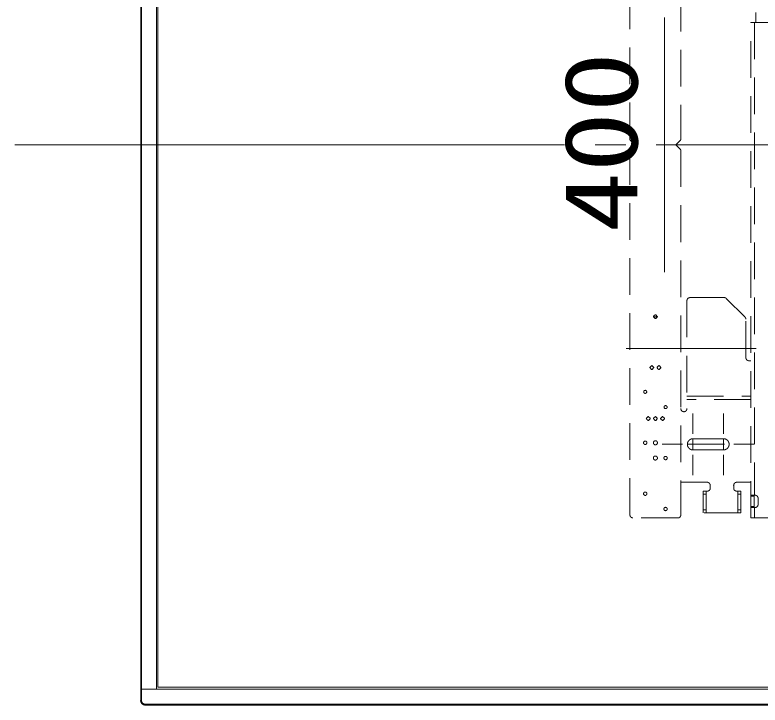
# Model space of a CAD drawing. Units: millimetres on the paper. Extents: x -62 to 65, y -59 to 59.
# Drawn here: x -48.55 to -24.15, y 1.11 to 23.69 of the extents above; entities that cross this region are included whole.
import ezdxf
from ezdxf.enums import TextEntityAlignment as Align

# ---------------------------------------------------------------- set-up
doc = ezdxf.new("R2010")
doc.units = ezdxf.units.MM
doc.linetypes.add('DASHED1', pattern=[1.8, 1.2, -0.6])
doc.linetypes.add('LONG_CHAIN', pattern=[21, 18, -1, 1, -1])
doc.layers.add('0-2_GAIKEI', color=134, linetype='DASHED1', lineweight=9)
doc.layers.add('0-3_SUNPOU', color=7, linetype='Continuous', lineweight=9)
doc.styles.add('ＭＳ ゴシック', font='')
doc.styles.get('ＭＳ ゴシック').set_extended_font_data('MS Gothic')

msp = doc.modelspace()

# ---------------------------------------------------------------- linework, layer by layer
at = {"layer": '0-2_GAIKEI', "color": 7, "linetype": 'Continuous'}
for p, q in [((-44.436, 1.262), (-44.436, 37.627)), ((19.714, 1.112), (-44.286, 1.112))]:
    msp.add_line(p, q, dxfattribs=at)
at = {"layer": '0-2_GAIKEI', "color": 4, "linetype": 'Continuous'}
for p, q in [((-44.41, 37.627), (-44.41, 1.262)), ((-43.92, 1.629), (-43.92, 37.26)), ((19.864, 1.629), (-44.436, 1.629)), ((-44.436, 1.262), (-44.41, 1.262)), ((-44.286, 1.139), (-44.286, 1.112)), ((-44.286, 1.139), (19.714, 1.139))]:
    msp.add_line(p, q, dxfattribs=at)
at = {"layer": '0-2_GAIKEI'}
for p, q in [((-28.416, 19.625), (-28.416, 31.554)), ((-26.749, 31.554), (-26.749, 19.625)), ((-24.296, 23.444), (-24.296, 23.778)), ((-24.453, 23.444), (-21.686, 23.444)), ((-24.453, 7.235), (-24.453, 23.444)), ((-24.336, 23.444), (-24.336, 7.978)), ((-28.273, 19.468), (-28.406, 19.601)), ((-26.759, 19.601), (-26.892, 19.468)), ((-26.892, 19.421), (-26.759, 19.288)), ((-28.416, 7.335), (-28.416, 19.264)), ((-26.749, 19.264), (-26.749, 7.335)), ((-25.327, 14.445), (-26.449, 14.445)), ((-26.549, 14.345), (-26.549, 10.811)), ((-27.519, 13.821), (-27.646, 13.821)), ((-27.594, 13.88), (-27.641, 13.833)), ((-27.571, 13.762), (-27.524, 13.81)), ((-24.619, 12.478), (-24.619, 13.737)), ((-27.711, 12.214), (-27.758, 12.166)), ((-27.64, 12.166), (-27.687, 12.214)), ((-27.525, 12.166), (-27.478, 12.214)), ((-24.453, 12.378), (-24.519, 12.378)), ((-27.758, 12.143), (-27.711, 12.096)), ((-27.687, 12.096), (-27.64, 12.143)), ((-27.407, 12.143), (-27.454, 12.096)), ((-26.549, 11.218), (-24.453, 11.218)), ((-24.453, 11.111), (-26.549, 11.111)), ((-27.875, 10.5), (-27.828, 10.547)), ((-27.804, 10.547), (-27.757, 10.5)), ((-27.641, 10.5), (-27.594, 10.547)), ((-27.571, 10.547), (-27.524, 10.5)), ((-27.361, 10.547), (-27.408, 10.5)), ((-27.29, 10.5), (-27.338, 10.547)), ((-26.353, 9.985), (-26.353, 10.651)), ((-25.353, 9.985), (-25.353, 10.651)), ((-27.757, 10.476), (-27.804, 10.429)), ((-27.524, 10.476), (-27.571, 10.429)), ((-27.338, 10.429), (-27.29, 10.476)), ((-26.353, 9.828), (-25.353, 9.828)), ((-26.353, 9.475), (-26.353, 9.815)), ((-25.353, 9.475), (-25.353, 9.815)), ((-26.693, 9.645), (-27.359, 9.645)), ((-26.523, 9.645), (-25.183, 9.645)), ((-25.013, 9.645), (-24.346, 9.645)), ((-25.353, 9.461), (-26.353, 9.461)), ((-26.353, 9.305), (-26.353, 8.638)), ((-25.353, 9.305), (-25.353, 8.638)), ((-26.749, 8.401), (-25.886, 8.401)), ((-25.786, 8.211), (-25.786, 8.301)), ((-25.019, 8.301), (-25.019, 8.211)), ((-24.919, 8.401), (-24.453, 8.401)), ((-26.019, 7.401), (-26.019, 8.111)), ((-26.019, 8.111), (-25.886, 8.111)), ((-25.919, 8.111), (-25.919, 7.401)), ((-24.919, 8.111), (-24.786, 8.111)), ((-24.886, 7.401), (-24.886, 8.111)), ((-24.786, 8.111), (-24.786, 7.401)), ((-25.919, 8.011), (-26.019, 8.011)), ((-24.786, 8.011), (-24.886, 8.011)), ((-24.319, 7.978), (-24.453, 7.978)), ((-24.353, 7.945), (-24.453, 7.945)), ((-24.353, 7.978), (-24.353, 7.578)), ((-24.219, 7.878), (-24.219, 7.678)), ((-24.453, 7.611), (-24.353, 7.611)), ((-24.453, 7.578), (-24.319, 7.578)), ((-24.336, 7.578), (-24.336, 7.235)), ((-26.019, 7.501), (-25.919, 7.501)), ((-24.786, 7.401), (-26.019, 7.401)), ((-24.886, 7.501), (-24.786, 7.501)), ((-26.849, 7.235), (-28.316, 7.235)), ((-21.686, 7.235), (-24.453, 7.235))]:
    msp.add_line(p, q, dxfattribs=at)
at = {"layer": '0-2_GAIKEI', "linetype": 'LONG_CHAIN'}
msp.add_line((-48.554, 19.444), (23.982, 19.444), dxfattribs=at)
at = {"layer": '0-2_GAIKEI', "color": 4, "linetype": 'Continuous'}
msp.add_lwpolyline([(-43.869, 37.194), (19.296, 37.194), (19.296, 1.695), (-43.869, 1.695)], close=True, dxfattribs=at)
at = {"layer": '0-2_GAIKEI'}
for points in [[(-28.406, 19.288), (-28.406, 19.288), (-28.273, 19.421), (-28.273, 19.421)], [(-24.649, 13.807), (-24.649, 13.807), (-24.65, 13.808), (-24.65, 13.809), (-24.654, 13.812), (-25.251, 14.41), (-25.255, 14.413), (-25.256, 14.414), (-25.257, 14.415), (-25.257, 14.415)], [(-27.641, 13.81), (-27.627, 13.795), (-27.594, 13.762)], [(-27.524, 13.833), (-27.526, 13.835), (-27.531, 13.84), (-27.556, 13.865), (-27.569, 13.878), (-27.571, 13.88)], [(-27.454, 12.214), (-27.452, 12.212), (-27.439, 12.199), (-27.414, 12.174), (-27.409, 12.168), (-27.407, 12.166)], [(-27.478, 12.096), (-27.493, 12.111), (-27.501, 12.119), (-27.525, 12.143)], [(-27.828, 10.429), (-27.835, 10.436), (-27.843, 10.444), (-27.86, 10.461), (-27.875, 10.476)], [(-27.594, 10.429), (-27.596, 10.431), (-27.602, 10.436), (-27.627, 10.461), (-27.639, 10.474), (-27.641, 10.476)], [(-27.408, 10.476), (-27.401, 10.469), (-27.393, 10.461), (-27.376, 10.444), (-27.363, 10.431), (-27.361, 10.429)]]:
    msp.add_lwpolyline(points, dxfattribs=at)
for centre, radius, start, end in [((-28.383, 19.625), 0.0333, 180, 225.0309), ((-26.782, 19.625), 0.0329, 314.6996, 0), ((-28.383, 19.264), 0.0334, 135.0513, 180), ((-28.296, 19.444), 0.0331, 314.7826, 0), ((-28.296, 19.444), 0.0334, 0, 45.0041), ((-26.869, 19.444), 0.0334, 134.9959, 180), ((-26.869, 19.444), 0.0331, 180, 225.2174), ((-26.782, 19.264), 0.033, 0, 45.2183), ((-26.45, 14.345), 0.0998, 145.9478, 157.0641), ((-26.449, 14.344), 0.101, 134.9939, 145.9516), ((-26.449, 14.344), 0.101, 124.0444, 135.0018), ((-26.449, 14.345), 0.0999, 112.9328, 124.0482), ((-26.449, 14.345), 0.0994, 101.5634, 112.9246), ((-26.449, 14.344), 0.101, 90, 101.538), ((-25.327, 14.345), 0.0998, 67.4343, 90), ((-25.328, 14.344), 0.101, 44.9703, 67.4082), ((-26.449, 14.345), 0.101, 168.4604, 180), ((-26.45, 14.345), 0.0993, 157.0723, 168.4349), ((-27.63, 13.821), 0.0165, 134.4802, 225.5198), ((-27.583, 13.868), 0.0166, 45.008, 134.9921), ((-27.583, 13.774), 0.0165, 224.5037, 315.4963), ((-27.535, 13.821), 0.0166, 315, 45), ((-24.719, 13.736), 0.1, 22.5343, 45.0002), ((-24.719, 13.737), 0.0999, 0, 22.5339), ((-24.519, 12.478), 0.101, 180, 191.5411), ((-24.52, 12.478), 0.0992, 191.5671, 202.9375), ((-27.699, 12.202), 0.0168, 45.2679, 134.7321), ((-27.466, 12.202), 0.0166, 45, 135), ((-24.52, 12.478), 0.0997, 202.9462, 214.0707), ((-24.519, 12.478), 0.1, 214.0672, 225.0298), ((-24.519, 12.478), 0.1, 225.022, 235.979), ((-24.519, 12.478), 0.0998, 235.9751, 247.0848), ((-24.52, 12.477), 0.0993, 247.0927, 258.445), ((-24.519, 12.478), 0.101, 258.4699, 270), ((-27.746, 12.155), 0.0167, 135, 225), ((-27.699, 12.108), 0.0168, 225.2361, 314.7639), ((-27.652, 12.155), 0.0169, 315.5199, 44.4802), ((-27.513, 12.155), 0.0167, 135, 225), ((-27.466, 12.107), 0.0166, 224.9682, 315.0318), ((-27.419, 12.155), 0.0169, 315.504, 44.496), ((-27.916, 11.361), 0.05, 157.1598, 180), ((-27.916, 11.361), 0.05, 180, 202.8443), ((-27.916, 11.361), 0.05, 134.9813, 157.0807), ((-27.916, 11.361), 0.05, 202.9232, 225.0219), ((-27.916, 11.361), 0.05, 112.9242, 135.0248), ((-27.916, 11.361), 0.05, 224.9781, 247.0768), ((-27.916, 11.361), 0.05, 90, 112.8451), ((-27.916, 11.361), 0.05, 247.1557, 270), ((-27.916, 11.361), 0.05, 67.1569, 90), ((-27.916, 11.361), 0.05, 270, 292.8423), ((-27.916, 11.361), 0.05, 44.9768, 67.0778), ((-27.916, 11.361), 0.05, 292.9212, 315.0203), ((-27.916, 11.361), 0.05, 22.9198, 45.0201), ((-27.916, 11.361), 0.05, 314.9766, 337.0763), ((-27.916, 11.361), 0.05, 0, 22.8406), ((-27.916, 11.361), 0.05, 337.1553, 0), ((-27.249, 10.861), 0.0499, 157.071, 180), ((-27.249, 10.861), 0.0499, 180, 202.9249), ((-27.249, 10.861), 0.0501, 134.9234, 156.9939), ((-27.249, 10.861), 0.0501, 203.0023, 225.0733), ((-27.249, 10.861), 0.0501, 112.9469, 134.9797), ((-27.249, 10.861), 0.0501, 225.0174, 247.0521), ((-27.249, 10.861), 0.0498, 90, 112.8824), ((-27.249, 10.861), 0.0498, 247.1168, 270), ((-27.249, 10.861), 0.0501, 67.1864, 90), ((-27.249, 10.861), 0.0501, 270, 292.8144), ((-27.249, 10.861), 0.0502, 45.0725, 67.1177), ((-27.249, 10.861), 0.0502, 292.8833, 314.9304), ((-27.249, 10.861), 0.05, 23.0198, 45.1229), ((-27.249, 10.861), 0.05, 314.8804, 336.9841), ((-27.249, 10.861), 0.0498, 0, 22.9392), ((-27.249, 10.861), 0.0498, 337.0649, 0), ((-26.649, 10.811), 0.101, 180, 191.5429), ((-26.65, 10.811), 0.0992, 191.569, 202.944), ((-26.65, 10.811), 0.0996, 202.9529, 214.0842), ((-26.649, 10.812), 0.1, 214.081, 225.0507), ((-26.649, 10.812), 0.1, 225.0432, 236.0053), ((-26.65, 10.812), 0.1, 304.0234, 314.9802), ((-26.65, 10.812), 0.1, 314.9723, 325.9342), ((-26.649, 10.811), 0.0997, 325.9307, 337.0543), ((-26.649, 10.811), 0.0992, 337.063, 348.4327), ((-26.65, 10.811), 0.101, 348.4587, 0), ((-27.863, 10.488), 0.0168, 135.2362, 224.7638), ((-27.816, 10.535), 0.0167, 45.0156, 134.9844), ((-27.769, 10.488), 0.0168, 315.2521, 44.7479), ((-27.63, 10.488), 0.0166, 134.7323, 225.2677), ((-27.583, 10.535), 0.0165, 44.5037, 135.4963), ((-27.536, 10.488), 0.0168, 315.2521, 44.7479), ((-27.396, 10.488), 0.0168, 135.2362, 224.7638), ((-27.349, 10.535), 0.0165, 44.4958, 135.5042), ((-27.302, 10.488), 0.0168, 315.2521, 44.7479), ((-26.649, 10.811), 0.0999, 236.0017, 247.1115), ((-26.65, 10.811), 0.0995, 247.1197, 258.464), ((-26.649, 10.812), 0.101, 258.4891, 270), ((-26.649, 10.812), 0.101, 270, 281.5312), ((-26.649, 10.811), 0.0993, 281.5562, 292.9093), ((-26.649, 10.811), 0.0998, 292.9172, 304.0273), ((-27.816, 10.441), 0.0169, 225.5198, 314.4801), ((-27.583, 10.441), 0.0166, 225.0079, 314.9921), ((-27.349, 10.441), 0.0166, 225, 315), ((-27.583, 9.695), 0.0666, 90, 112.8917), ((-27.583, 9.695), 0.0666, 67.1068, 90), ((-26.352, 9.644), 0.184, 140.466, 145.9554), ((-26.352, 9.644), 0.184, 134.9991, 140.467), ((-26.352, 9.644), 0.184, 129.5323, 135.0001), ((-26.352, 9.644), 0.184, 124.0439, 129.5332), ((-26.352, 9.645), 0.183, 118.5143, 124.0444), ((-26.353, 9.646), 0.182, 112.9287, 118.5142), ((-26.353, 9.646), 0.182, 107.2785, 112.9277), ((-26.353, 9.646), 0.182, 101.5639, 107.2765), ((-26.353, 9.645), 0.183, 95.7946, 101.5607), ((-26.353, 9.643), 0.185, 90, 95.7903), ((-25.353, 9.643), 0.185, 84.2097, 90), ((-25.352, 9.645), 0.183, 78.4393, 84.2054), ((-25.352, 9.646), 0.182, 72.7235, 78.4361), ((-25.352, 9.646), 0.182, 67.0723, 72.7215), ((-25.352, 9.646), 0.182, 61.4858, 67.0713), ((-25.353, 9.645), 0.183, 55.9556, 61.4856), ((-25.353, 9.644), 0.184, 50.4668, 55.9561), ((-25.353, 9.644), 0.184, 44.9999, 50.4677), ((-25.353, 9.644), 0.184, 39.533, 45.0009), ((-25.353, 9.644), 0.184, 34.0446, 39.534), ((-27.916, 9.695), 0.0548, 157.0718, 180), ((-27.916, 9.695), 0.0548, 180, 202.9282), ((-27.916, 9.695), 0.0552, 134.9722, 157.0043), ((-27.916, 9.695), 0.0552, 202.9957, 225.0278), ((-27.916, 9.695), 0.0552, 112.9995, 135.0333), ((-27.916, 9.695), 0.0552, 224.9667, 247.0005), ((-27.916, 9.695), 0.0548, 90, 112.9317), ((-27.916, 9.695), 0.0548, 247.0683, 270), ((-27.916, 9.695), 0.0548, 67.0701, 90), ((-27.916, 9.695), 0.0548, 270, 292.9299), ((-27.916, 9.695), 0.0552, 44.9682, 67.0023), ((-27.916, 9.695), 0.0552, 292.9977, 315.0318), ((-27.916, 9.695), 0.0552, 22.9961, 45.0292), ((-27.916, 9.695), 0.0552, 314.9708, 337.0039), ((-27.916, 9.695), 0.0548, 0, 22.9286), ((-27.916, 9.695), 0.0548, 337.0714, 0), ((-27.583, 9.695), 0.0666, 157.1094, 180), ((-27.583, 9.695), 0.0666, 180, 202.8906), ((-27.583, 9.695), 0.0668, 134.9744, 157.0368), ((-27.583, 9.695), 0.0668, 202.9632, 225.0256), ((-27.582, 9.695), 0.0668, 112.9646, 135.0278), ((-27.582, 9.695), 0.0668, 224.9722, 247.0354), ((-27.583, 9.695), 0.0666, 247.1083, 270), ((-27.583, 9.695), 0.0666, 270, 292.8933), ((-27.583, 9.695), 0.0668, 44.971, 67.034), ((-27.583, 9.695), 0.0668, 292.966, 315.029), ((-27.583, 9.695), 0.0668, 22.9628, 45.0245), ((-27.583, 9.695), 0.0668, 314.9755, 337.0371), ((-27.582, 9.695), 0.0666, 0, 22.8904), ((-27.582, 9.695), 0.0666, 337.1096, 0), ((-26.35, 9.645), 0.185, 174.2095, 180), ((-26.35, 9.645), 0.185, 180, 185.7901), ((-26.353, 9.645), 0.183, 168.439, 174.2052), ((-26.353, 9.644), 0.183, 185.7945, 191.5604), ((-26.354, 9.645), 0.182, 162.723, 168.4358), ((-26.354, 9.644), 0.182, 191.5635, 197.2761), ((-26.354, 9.645), 0.182, 157.0717, 162.721), ((-26.354, 9.644), 0.182, 197.2782, 202.9274), ((-26.353, 9.645), 0.182, 151.4851, 157.0707), ((-26.353, 9.644), 0.182, 202.9284, 208.5139), ((-26.353, 9.645), 0.183, 145.9549, 151.485), ((-26.353, 9.645), 0.183, 208.514, 214.0442), ((-26.352, 9.645), 0.184, 214.0436, 219.5331), ((-26.352, 9.646), 0.184, 219.5322, 225.0001), ((-25.353, 9.646), 0.184, 314.9999, 320.4678), ((-25.353, 9.645), 0.184, 320.4669, 325.9564), ((-25.352, 9.645), 0.183, 28.515, 34.0451), ((-25.352, 9.645), 0.183, 325.9558, 331.486), ((-25.352, 9.645), 0.182, 22.9293, 28.5149), ((-25.352, 9.644), 0.182, 331.4861, 337.0716), ((-25.351, 9.645), 0.182, 17.279, 22.9283), ((-25.351, 9.644), 0.182, 337.0726, 342.7218), ((-25.351, 9.645), 0.182, 11.5642, 17.277), ((-25.351, 9.644), 0.182, 342.7239, 348.4364), ((-25.352, 9.645), 0.183, 5.7948, 11.561), ((-25.352, 9.644), 0.183, 348.4396, 354.2056), ((-25.355, 9.645), 0.185, 0, 5.7905), ((-25.355, 9.645), 0.185, 354.2099, 0), ((-26.352, 9.645), 0.184, 224.9991, 230.4671), ((-26.352, 9.645), 0.184, 230.4662, 235.9556), ((-26.352, 9.645), 0.183, 235.9551, 241.4853), ((-26.353, 9.644), 0.182, 241.4854, 247.071), ((-26.353, 9.643), 0.182, 247.072, 252.7213), ((-26.353, 9.643), 0.182, 252.7234, 258.4361), ((-26.353, 9.644), 0.183, 258.4393, 264.2054), ((-26.353, 9.647), 0.185, 264.2097, 270), ((-25.353, 9.647), 0.185, 270, 275.7903), ((-25.352, 9.644), 0.183, 275.7946, 281.5607), ((-25.352, 9.643), 0.182, 281.5639, 287.2766), ((-25.352, 9.643), 0.182, 287.2787, 292.928), ((-25.352, 9.644), 0.182, 292.929, 298.5146), ((-25.353, 9.645), 0.183, 298.5147, 304.0449), ((-25.353, 9.645), 0.184, 304.0444, 309.5338), ((-25.353, 9.645), 0.184, 309.5329, 315.0009), ((-27.583, 9.195), 0.0666, 157.1094, 180), ((-27.583, 9.195), 0.0666, 180, 202.892), ((-27.583, 9.195), 0.0668, 134.9744, 157.0368), ((-27.583, 9.195), 0.0668, 202.965, 225.0299), ((-27.582, 9.195), 0.0668, 112.9646, 135.0278), ((-27.582, 9.195), 0.0668, 224.9769, 247.0399), ((-27.583, 9.195), 0.0666, 90, 112.8917), ((-27.583, 9.195), 0.0666, 247.1127, 270), ((-27.583, 9.195), 0.0666, 67.1068, 90), ((-27.583, 9.195), 0.0666, 270, 292.8888), ((-27.583, 9.195), 0.0668, 44.971, 67.034), ((-27.583, 9.195), 0.0668, 292.9615, 315.0243), ((-27.583, 9.195), 0.0668, 22.9628, 45.0245), ((-27.583, 9.195), 0.0668, 314.9712, 337.0353), ((-27.582, 9.195), 0.0666, 0, 22.8904), ((-27.582, 9.195), 0.0666, 337.1083, 0), ((-27.249, 9.195), 0.055, 157.1603, 180), ((-27.249, 9.195), 0.055, 180, 202.8413), ((-27.249, 9.195), 0.0552, 135.0655, 157.0944), ((-27.249, 9.195), 0.0552, 202.9078, 224.9398), ((-27.249, 9.195), 0.055, 113.0362, 135.1204), ((-27.249, 9.195), 0.055, 224.8852, 246.9693), ((-27.249, 9.195), 0.0547, 90, 112.9588), ((-27.249, 9.194), 0.0547, 247.0466, 270), ((-27.249, 9.195), 0.055, 67.1037, 90), ((-27.249, 9.195), 0.055, 270, 292.8909), ((-27.249, 9.195), 0.0551, 44.9309, 67.0232), ((-27.249, 9.195), 0.0551, 292.9714, 315.0634), ((-27.249, 9.195), 0.0551, 22.923, 44.981), ((-27.249, 9.195), 0.0551, 315.0137, 337.0748), ((-27.249, 9.195), 0.055, 0, 22.8539), ((-27.249, 9.195), 0.055, 337.1444, 0), ((-25.886, 8.301), 0.101, 78.4891, 90), ((-25.886, 8.302), 0.0995, 67.12, 78.4641), ((-25.886, 8.301), 0.0999, 56.0023, 67.1119), ((-25.886, 8.301), 0.1, 45.0439, 56.0059), ((-25.886, 8.301), 0.1, 34.0817, 45.0514), ((-25.886, 8.301), 0.0996, 22.9535, 34.0849), ((-25.885, 8.302), 0.0992, 11.5692, 22.9445), ((-25.886, 8.301), 0.101, 0, 11.5431), ((-24.919, 8.301), 0.101, 168.4578, 180), ((-24.92, 8.302), 0.0992, 157.0569, 168.4317), ((-24.92, 8.301), 0.0996, 145.9167, 157.0479), ((-24.919, 8.301), 0.1, 134.95, 145.9199), ((-24.919, 8.301), 0.1, 123.9952, 134.9576), ((-24.919, 8.302), 0.0999, 112.8887, 123.9988), ((-24.92, 8.302), 0.0995, 101.536, 112.8805), ((-24.919, 8.301), 0.101, 90, 101.511), ((-27.916, 8.028), 0.055, 134.885, 156.9677), ((-27.916, 8.028), 0.0552, 112.9094, 134.94), ((-27.916, 8.028), 0.055, 90, 112.8432), ((-27.916, 8.028), 0.055, 67.1587, 90), ((-27.916, 8.028), 0.0552, 45.0615, 67.0923), ((-27.916, 8.028), 0.055, 23.0328, 45.1163), ((-25.886, 8.212), 0.101, 270, 281.5388), ((-25.886, 8.211), 0.0993, 281.5643, 292.926), ((-25.886, 8.211), 0.0999, 292.9342, 304.0498), ((-25.886, 8.212), 0.101, 304.046, 315.0033), ((-25.886, 8.212), 0.101, 314.9953, 325.9527), ((-25.886, 8.211), 0.0998, 325.9489, 337.0647), ((-25.885, 8.211), 0.0993, 337.0729, 348.435), ((-25.887, 8.211), 0.101, 348.4605, 0), ((-24.919, 8.211), 0.101, 180, 191.5386), ((-24.92, 8.211), 0.0993, 191.5641, 202.9257), ((-24.92, 8.211), 0.0998, 202.9339, 214.0496), ((-24.919, 8.212), 0.101, 214.0457, 225.0033), ((-24.919, 8.212), 0.101, 224.9953, 235.953), ((-24.919, 8.211), 0.0998, 235.9492, 247.0652), ((-24.92, 8.211), 0.0993, 247.0735, 258.4356), ((-24.919, 8.212), 0.101, 258.4611, 270), ((-27.916, 8.028), 0.0547, 157.0447, 180), ((-27.916, 8.028), 0.055, 180, 202.8944), ((-27.916, 8.028), 0.0551, 202.9752, 225.0689), ((-27.916, 8.028), 0.0551, 225.0192, 247.0786), ((-27.916, 8.028), 0.055, 247.1479, 270), ((-27.916, 8.028), 0.055, 270, 292.8502), ((-27.916, 8.028), 0.0551, 292.9196, 314.9794), ((-27.916, 8.028), 0.0551, 314.9298, 337.0243), ((-27.916, 8.028), 0.0547, 0, 22.9556), ((-27.916, 8.028), 0.055, 337.1052, 0), ((-24.319, 7.877), 0.101, 78.4843, 90), ((-24.319, 7.879), 0.0993, 67.1008, 78.4587), ((-24.319, 7.878), 0.0996, 55.9668, 67.092), ((-24.32, 7.878), 0.1, 44.9957, 55.9698), ((-24.32, 7.878), 0.1, 34.0289, 45.0028), ((-24.319, 7.878), 0.0996, 22.9069, 34.0318), ((-24.319, 7.878), 0.0993, 11.5407, 22.8981), ((-24.32, 7.878), 0.101, 0, 11.5151), ((-27.249, 7.528), 0.055, 134.9757, 157.0567), ((-27.249, 7.528), 0.055, 112.9433, 135.0243), ((-27.249, 7.528), 0.0549, 90, 112.8674), ((-27.249, 7.528), 0.0552, 67.1949, 90), ((-27.249, 7.528), 0.055, 45.0271, 67.1159), ((-27.249, 7.528), 0.0549, 22.9607, 45.0708), ((-24.319, 7.679), 0.101, 270, 281.5421), ((-24.319, 7.677), 0.0992, 281.5681, 292.9382), ((-24.319, 7.678), 0.0997, 292.9468, 304.0704), ((-24.32, 7.678), 0.1, 304.0669, 315.0284), ((-24.32, 7.678), 0.1, 315.0205, 325.9768), ((-24.319, 7.678), 0.0998, 325.9729, 337.0825), ((-24.319, 7.678), 0.0993, 337.0904, 348.4433), ((-24.32, 7.678), 0.101, 348.4683, 0), ((-28.315, 7.335), 0.101, 180, 191.5389), ((-27.249, 7.528), 0.0549, 157.1326, 180), ((-27.249, 7.528), 0.0552, 180, 202.8051), ((-27.249, 7.528), 0.055, 202.8841, 224.9729), ((-27.249, 7.528), 0.0549, 224.9292, 247.0393), ((-27.249, 7.528), 0.0549, 247.1183, 270), ((-27.249, 7.528), 0.0551, 270, 292.8194), ((-27.249, 7.528), 0.055, 292.9015, 315.0194), ((-27.249, 7.528), 0.055, 314.9806, 337.0985), ((-27.249, 7.528), 0.0549, 0, 22.8817), ((-27.249, 7.528), 0.0551, 337.1806, 0), ((-26.85, 7.335), 0.101, 348.4891, 0), ((-28.317, 7.335), 0.0993, 191.5643, 202.9262), ((-28.316, 7.335), 0.0998, 202.9344, 214.0502), ((-28.316, 7.335), 0.101, 214.0464, 225.004), ((-28.316, 7.335), 0.101, 224.996, 235.9536), ((-28.316, 7.335), 0.0998, 235.9498, 247.0656), ((-28.316, 7.334), 0.0993, 247.0738, 258.4357), ((-28.316, 7.335), 0.101, 258.4611, 270), ((-26.849, 7.335), 0.101, 270, 281.5431), ((-26.849, 7.334), 0.0992, 281.5692, 292.9445), ((-26.849, 7.334), 0.0996, 292.9535, 304.0849), ((-26.85, 7.335), 0.1, 304.0817, 315.0514), ((-26.85, 7.335), 0.1, 315.0439, 326.0059), ((-26.849, 7.335), 0.0999, 326.0023, 337.1119), ((-26.849, 7.335), 0.0995, 337.12, 348.4641)]:
    msp.add_arc(centre, radius, start, end, dxfattribs=at)
at = {"layer": '0-2_GAIKEI', "color": 7, "linetype": 'Continuous'}
for centre, radius, start, end in [((-44.285, 1.262), 0.152, 180, 185.795), ((-44.287, 1.262), 0.15, 185.7993, 191.5698), ((-44.287, 1.262), 0.149, 191.573, 197.2893), ((-44.287, 1.262), 0.149, 197.2914, 202.9434), ((-44.287, 1.262), 0.149, 202.9444, 208.5316), ((-44.286, 1.262), 0.15, 208.5317, 214.0623), ((-44.286, 1.263), 0.151, 214.0618, 219.5505), ((-44.286, 1.263), 0.151, 219.5495, 225.0157), ((-44.286, 1.263), 0.151, 225.0147, 230.48), ((-44.286, 1.263), 0.151, 230.479, 235.9652), ((-44.286, 1.262), 0.15, 235.9647, 241.4914), ((-44.286, 1.262), 0.149, 241.4914, 247.0737), ((-44.287, 1.261), 0.149, 247.0746, 252.7212), ((-44.287, 1.261), 0.149, 252.7232, 258.4342), ((-44.286, 1.262), 0.15, 258.4374, 264.2033), ((-44.286, 1.264), 0.152, 264.2076, 270)]:
    msp.add_arc(centre, radius, start, end, dxfattribs=at)
at = {"layer": '0-2_GAIKEI', "color": 4, "linetype": 'Continuous'}
for centre, radius, start, end in [((-44.286, 1.262), 0.124, 180, 191.5507), ((-44.287, 1.262), 0.122, 191.5761, 202.9401), ((-44.287, 1.262), 0.123, 202.948, 214.0592), ((-44.286, 1.263), 0.124, 214.055, 225.0042), ((-44.286, 1.263), 0.124, 224.9958, 235.945), ((-44.286, 1.262), 0.123, 235.9408, 247.052), ((-44.287, 1.261), 0.122, 247.0599, 258.4239), ((-44.286, 1.263), 0.124, 258.4493, 270)]:
    msp.add_arc(centre, radius, start, end, dxfattribs=at)
at = {"layer": '0-3_SUNPOU'}
for p, q in [((-27.286, 23.611), (-27.286, 15.278)), ((-24.286, 12.778), (-28.536, 12.778))]:
    msp.add_line(p, q, dxfattribs=at)

# ---------------------------------------------------------------- texts
at = {"layer": '0-3_SUNPOU', "style": 'ＭＳ ゴシック', "width": 1.2}
msp.add_text('400', height=2.405, rotation=90, dxfattribs=at).set_placement((-27.449, 16.587), align=Align.BOTTOM_LEFT)

doc.saveas('drawing.dxf')
